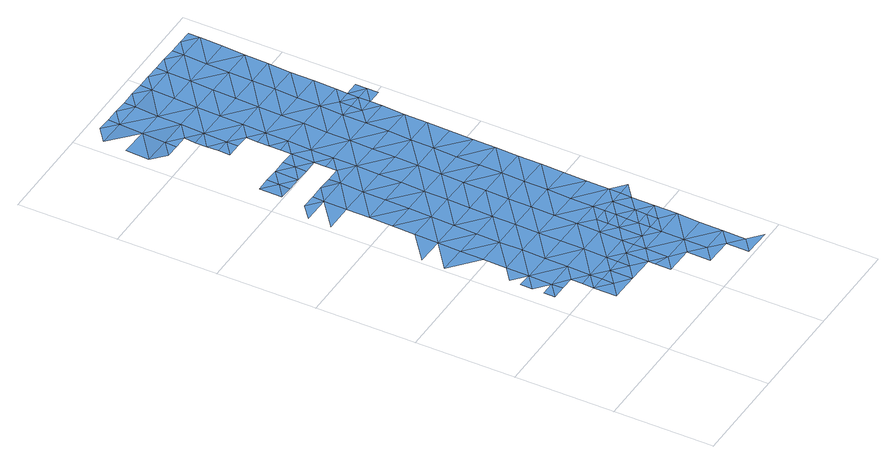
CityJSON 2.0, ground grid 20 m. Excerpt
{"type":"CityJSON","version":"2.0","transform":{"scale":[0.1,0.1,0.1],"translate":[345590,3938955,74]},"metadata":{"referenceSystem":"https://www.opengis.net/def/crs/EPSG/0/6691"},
"CityObjects":{
"waterbody1":{"type":"WaterBody","attributes":{"name":"5","class":"1140","function":"1","WaterBodyRiverFloodingRiskAttribute.description":"3","WaterBodyRiverFloodingRiskAttribute.rankOrg":"2","WaterBodyRiverFloodingRiskAttribute.adminType":"2","WaterBodyRiverFloodingRiskAttribute.scale":"L2"},"geometry":[{"type":"MultiSurface","lod":"1","boundaries":[[[0,1,2]],[[1,3,2]],[[2,4,5]],[[6,5,4]],[[3,7,2]],[[8,4,9]],[[10,11,7]],[[10,12,11]],[[11,12,13]],[[4,2,14]],[[2,7,14]],[[15,16,17]],[[7,11,14]],[[13,18,11]],[[19,20,4]],[[21,15,17]],[[4,14,19]],[[9,4,20]],[[9,22,16]],[[18,23,11]],[[16,22,17]],[[24,21,25]],[[11,26,14]],[[9,20,22]],[[18,27,23]],[[19,14,26]],[[21,17,28]],[[11,23,26]],[[29,25,21]],[[17,22,28]],[[27,30,23]],[[29,31,25]],[[32,21,28]],[[19,26,33]],[[20,19,34]],[[20,35,22]],[[34,35,20]],[[29,21,32]],[[36,37,31]],[[19,33,34]],[[38,23,30]],[[23,39,26]],[[40,41,42]],[[43,44,42]],[[28,45,32]],[[36,31,29]],[[26,46,33]],[[28,22,45]],[[36,47,37]],[[48,43,42]],[[30,49,38]],[[23,38,39]],[[33,46,34]],[[22,35,45]],[[50,29,32]],[[41,37,51]],[[52,53,54]],[[41,55,42]],[[49,56,38]],[[46,26,39]],[[42,57,48]],[[58,50,32]],[[58,32,45]],[[52,59,53]],[[46,60,34]],[[61,39,38]],[[37,47,51]],[[34,62,35]],[[29,63,36]],[[55,57,42]],[[64,54,53]],[[61,38,56]],[[50,63,29]],[[63,47,36]],[[55,41,51]],[[59,65,53]],[[66,46,39]],[[35,67,45]],[[68,66,39]],[[69,61,56]],[[39,61,68]],[[65,70,53]],[[71,69,56]],[[34,60,62]],[[64,53,70]],[[63,72,47]],[[73,57,55]],[[74,60,46]],[[67,35,62]],[[67,75,45]],[[51,47,72]],[[76,61,69]],[[74,46,66]],[[77,70,65]],[[78,55,51]],[[58,45,75]],[[72,79,51]],[[80,73,55]],[[71,81,69]],[[75,82,58]],[[77,65,83]],[[69,84,76]],[[50,58,82]],[[50,85,63]],[[78,80,55]],[[81,71,86]],[[87,88,89]],[[81,84,69]],[[90,70,77]],[[66,91,74]],[[92,89,88]],[[93,94,60]],[[95,87,96]],[[83,97,77]],[[60,74,93]],[[62,60,94]],[[51,79,78]],[[63,98,72]],[[87,89,96]],[[91,99,74]],[[94,100,62]],[[77,101,90]],[[97,101,77]],[[85,50,82]],[[85,98,63]],[[102,75,67]],[[67,62,100]],[[78,103,80]],[[92,104,89]],[[103,97,105]],[[106,107,108]],[[105,80,103]],[[99,109,74]],[[110,111,112]],[[100,102,67]],[[102,82,75]],[[108,113,106]],[[111,96,112]],[[79,72,98]],[[113,114,106]],[[115,101,97]],[[79,116,78]],[[117,96,89]],[[103,115,97]],[[93,74,109]],[[118,94,93]],[[119,85,82]],[[120,107,106]],[[121,107,120]],[[122,110,112]],[[104,121,120]],[[114,123,106]],[[115,124,101]],[[89,104,117]],[[79,98,116]],[[109,99,125]],[[116,126,78]],[[124,127,128]],[[78,129,103]],[[128,101,124]],[[117,130,96]],[[131,122,112]],[[129,115,103]],[[119,82,102]],[[132,98,85]],[[104,120,117]],[[93,109,118]],[[133,120,106]],[[94,134,100]],[[112,96,130]],[[125,135,109]],[[136,137,123]],[[133,106,123]],[[138,134,94]],[[139,131,112]],[[136,127,137]],[[129,78,126]],[[127,124,137]],[[94,118,138]],[[100,140,102]],[[85,119,141]],[[142,117,120]],[[115,143,124]],[[133,123,137]],[[112,130,139]],[[132,85,141]],[[144,126,116]],[[143,137,124]],[[145,142,120]],[[146,115,129]],[[102,147,119]],[[116,98,144]],[[145,120,133]],[[117,142,130]],[[140,100,134]],[[140,147,102]],[[147,141,119]],[[148,131,139]],[[149,129,126]],[[98,132,144]],[[115,146,143]],[[137,150,133]],[[142,151,130]],[[139,152,148]],[[141,153,132]],[[149,126,144]],[[151,154,130]],[[147,153,141]],[[149,155,129]],[[129,156,146]],[[137,143,157]],[[139,130,154]],[[145,133,150]],[[158,143,146]],[[139,154,152]],[[153,159,132]],[[137,157,150]],[[132,160,144]],[[161,142,145]],[[150,162,145]],[[159,160,132]],[[156,158,146]],[[162,161,145]],[[129,155,156]],[[143,158,157]],[[144,163,149]],[[164,152,154]],[[160,163,144]],[[151,142,165]],[[166,164,154]],[[155,167,156]],[[155,149,163]],[[165,142,161]],[[168,157,158]],[[169,162,150]],[[150,157,170]],[[171,158,156]],[[172,166,154]],[[154,151,172]],[[173,171,156]],[[173,156,167]],[[172,151,165]],[[167,155,174]],[[157,168,170]],[[155,163,174]],[[174,175,167]],[[169,150,170]],[[169,176,162]],[[176,165,161]],[[177,168,158]],[[178,158,171]],[[161,162,176]],[[179,166,172]],[[178,177,158]],[[180,172,165]],[[168,181,170]],[[178,171,182]],[[172,183,179]],[[170,184,169]],[[165,176,185]],[[181,168,177]],[[181,184,170]],[[172,180,183]],[[165,185,180]],[[184,186,169]],[[176,169,186]],[[187,183,180]],[[185,176,186]],[[187,180,188]],[[185,186,189]],[[180,185,190]],[[185,189,190]],[[188,180,190]],[[191,188,190]]]}]},
"waterbody2":{"type":"WaterBody","attributes":{"name":"5","class":"1140","function":"1","WaterBodyRiverFloodingRiskAttribute.description":"3","WaterBodyRiverFloodingRiskAttribute.rankOrg":"1","WaterBodyRiverFloodingRiskAttribute.adminType":"2","WaterBodyRiverFloodingRiskAttribute.scale":"L2"},"geometry":[{"type":"MultiSurface","lod":"1","boundaries":[[[12,192,193]],[[194,193,192]],[[12,193,13]],[[193,18,13]],[[193,194,18]],[[194,195,18]],[[196,195,194]],[[27,18,195]],[[30,27,195]],[[197,198,199]],[[195,196,30]],[[199,198,196]],[[196,200,30]],[[197,201,198]],[[196,198,200]],[[49,30,200]],[[202,200,198]],[[203,201,204]],[[201,202,198]],[[56,49,200]],[[203,202,201]],[[205,56,200]],[[204,206,203]],[[202,205,200]],[[207,202,203]],[[207,203,206]],[[71,56,205]],[[206,208,209]],[[210,205,202]],[[207,206,209]],[[91,66,68]],[[205,86,71]],[[68,61,211]],[[209,208,212]],[[61,76,211]],[[202,207,213]],[[91,68,211]],[[210,202,213]],[[76,84,211]],[[86,205,210]],[[211,99,91]],[[84,99,211]],[[81,214,84]],[[214,86,210]],[[81,86,214]],[[214,215,84]],[[99,84,215]],[[125,99,215]],[[215,135,125]]]}]},
"waterbody3":{"type":"WaterBody","attributes":{"name":"5","class":"1140","function":"1","WaterBodyRiverFloodingRiskAttribute.description":"3","WaterBodyRiverFloodingRiskAttribute.rankOrg":"1","WaterBodyRiverFloodingRiskAttribute.adminType":"2","WaterBodyRiverFloodingRiskAttribute.scale":"L2"},"geometry":[{"type":"MultiSurface","lod":"1","boundaries":[[[216,182,217]],[[171,173,218]],[[182,171,218]],[[182,218,217]],[[175,219,217]],[[167,175,218]],[[173,167,218]],[[175,217,218]]]}]}
},
"vertices":[
[30,269,8],[30,246,8],[58,269,8],[58,246,8],[59,315,8],[30,292,8],[31,316,8],[86,245,8],[31,339,8],[60,361,8],[86,222,8],[114,222,8],[85,199,8],[114,198,8],[115,268,8],[5,455,8],[61,407,8],[61,454,8],[142,198,8],[116,314,8],[117,360,8],[62,500,9],[117,406,8],[171,221,8],[6,501,9],[63,546,9],[172,267,8],[170,198,8],[118,453,8],[120,545,9],[199,197,7],[64,592,10],[119,499,8],[172,313,8],[173,359,8],[174,406,8],[121,591,10],[65,639,10],[227,220,7],[228,266,7],[9,686,10],[65,685,10],[66,731,10],[38,755,10],[10,732,10],[175,452,8],[229,312,8],[121,638,10],[67,754,10],[227,197,7],[176,544,9],[122,684,10],[39,801,11],[68,823,11],[40,847,11],[123,730,11],[255,196,7],[95,754,11],[176,498,8],[67,800,10],[230,358,8],[256,242,7],[231,405,8],[177,590,9],[68,847,11],[96,800,10],[257,288,7],[231,451,8],[256,265,7],[284,219,7],[97,846,11],[284,196,7],[178,637,10],[123,753,10],[286,311,7],[232,497,8],[284,242,7],[125,822,10],[180,729,10],[179,683,10],[152,753,10],[312,218,7],[233,543,8],[124,799,10],[313,241,7],[234,589,9],[312,195,7],[15,1055,14],[43,1032,12],[72,1055,12],[125,846,11],[285,288,7],[71,1031,12],[286,357,7],[287,404,8],[16,1102,15],[73,1101,14],[152,799,10],[235,636,9],[314,288,7],[288,450,8],[153,845,11],[289,496,8],[180,775,10],[100,1031,12],[152,776,10],[127,961,11],[99,985,11],[99,962,11],[342,310,7],[46,1171,17],[17,1148,17],[73,1147,16],[98,938,11],[127,938,11],[181,821,10],[235,682,10],[129,1054,13],[343,356,7],[290,542,8],[128,1007,12],[99,1008,11],[74,1170,17],[155,937,11],[182,868,11],[342,287,7],[236,728,10],[154,891,11],[154,868,11],[237,774,10],[129,1100,14],[102,1170,17],[291,635,9],[184,960,11],[345,449,8],[370,287,7],[154,914,11],[183,914,11],[344,403,7],[130,1146,16],[345,495,8],[290,588,8],[185,1053,13],[239,867,11],[292,681,9],[184,1006,12],[238,820,10],[346,541,8],[131,1169,16],[293,727,10],[240,959,12],[186,1099,14],[159,1169,16],[347,587,8],[187,1145,15],[294,773,10],[294,820,10],[239,913,11],[295,866,11],[348,634,8],[349,680,9],[242,1052,13],[241,1005,12],[349,726,9],[187,1168,16],[243,1098,14],[215,1168,16],[322,796,10],[296,912,11],[298,1004,12],[297,958,12],[323,842,10],[243,1144,15],[323,819,10],[350,772,10],[351,795,10],[298,1051,13],[353,911,11],[352,865,10],[244,1167,16],[300,1143,15],[353,957,11],[351,842,10],[272,1167,16],[354,1003,12],[299,1097,14],[355,1050,13],[300,1166,15],[329,1166,15],[356,1096,14],[357,1142,15],[357,1165,15],
[85,153,8],[113,175,8],[141,152,8],[170,174,7],[198,151,7],[197,105,7],[226,127,7],[198,137,7],[227,173,7],[254,104,7],[282,126,7],[282,80,7],[253,57,7],[283,172,7],[310,56,6],[338,79,6],[309,10,6],[337,33,6],[340,171,7],[285,265,7],[365,9,6],[339,125,6],[341,218,7],[341,264,7],
[380,841,10],[379,818,10],[351,819,10],[379,795,10]
]}
